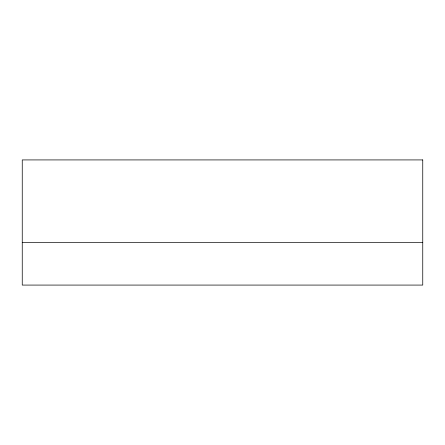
<?xml version="1.0" encoding="UTF-8"?>
<svg xmlns="http://www.w3.org/2000/svg" width="445" height="445" viewBox="0 0 445 445"><rect width="100%" height="100%" fill="white"/><g stroke="black" fill="none" stroke-linecap="round" stroke-linejoin="round"><path stroke-width="0.67" d="M22.25 242.364L422.75 242.364M422.75 159.922L22.25 159.922L22.25 285.078L422.75 285.078L422.75 159.922"/></g></svg>
